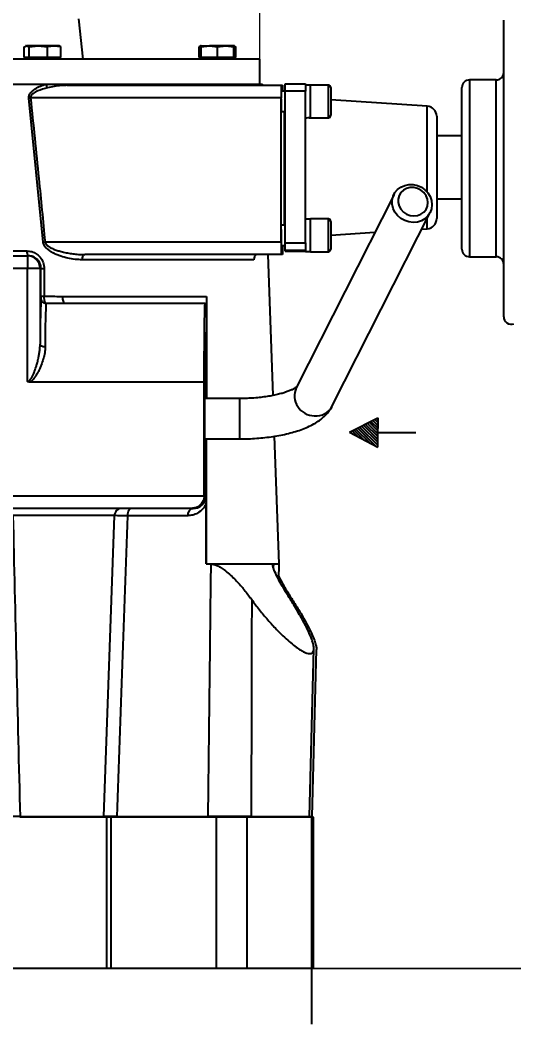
# Model space of a CAD drawing. Header units: millimetres. Extents: x 7861 to 11104, y 3791 to 6084.
# Drawn here: x 8974.3 to 9169.8, y 5468.5 to 5865.5 of the extents above; entities that cross this region are included whole.
import ezdxf

# ---------------------------------------------------------------- set-up
doc = ezdxf.new("R2010")
doc.units = ezdxf.units.MM
doc.layers.add('AM_5', color=3, linetype='Continuous', lineweight=25)
doc.layers.add('layer 1', color=7, linetype='Continuous')
doc.styles.add('SLDTEXTSTYLE1', font='txt.shx', dxfattribs={"width": 0.7, "bigfont": 'gbcbig.shx'})
doc.dimstyles.new('SLDDIMSTYLE12$0', dxfattribs={"dimtxt": 12, "dimasz": 10, "dimexe": 0, "dimexo": 0.0625, "dimgap": 0.875, "dimtad": 1, "dimdec": 1, "dimlfac": 1.8, "dimrnd": 1e-09, "dimzin": 12, "dimdsep": 46, "dimtxsty": 'SLDTEXTSTYLE1', "dimcen": 0.09, "dimdle": 8.16, "dimclrd": 3, "dimclre": 3, "dimadec": 0, "dimazin": 3, "dimtfac": 1, "dimtdec": 1, "dimtofl": 0, "dimtmove": 0, "dimatfit": 3, "dimfxl": 0, "dimfrac": 2, "dimtolj": 1, "dimlwd": 5, "dimlwe": 5, "dimarcsym": 0})

# ---------------------------------------------------------------- blocks, each defined once
blk = doc.blocks.new('*D81')
at = {"layer": 'AM_5', "color": 3, "lineweight": 5, "transparency": 16777216}
blk.add_line((9244.53, 6036.85), (9395.84, 6036.85), dxfattribs=at)
at = {"layer": 'AM_5', "color": 3, "linetype": 'Continuous', "lineweight": 5, "transparency": 16777216}
for p, q in [((9395.84, 6026.85), (9395.84, 5500.23)), ((9087.94, 5490.23), (9395.84, 5490.23))]:
    blk.add_line(p, q, dxfattribs=at)
at = {"layer": 'AM_5', "color": 3, "transparency": 16777216}
for points in [[(9394.17, 6026.85), (9397.51, 6026.85), (9395.84, 6036.85)], [(9394.17, 5500.23), (9397.51, 5500.23), (9395.84, 5490.23)]]:
    blk.add_solid(points, dxfattribs=at)
at = {"layer": 'Defpoints', "color": 0, "transparency": 16777216}
for p in [(9244.47, 6036.85), (9087.88, 5490.23), (9395.84, 5490.23)]:
    blk.add_point(p, dxfattribs=at)
at = {"layer": 'AM_5', "color": 0, "transparency": 16777216, "insert": (9381.25, 5763.54), "char_height": 12, "attachment_point": 5, "rotation": 90, "style": 'SLDTEXTSTYLE1'}
blk.add_mtext('\\A1;{\\H2.28571x;545}', dxfattribs=at)
blk = doc.blocks.new('*D82')
at = {"layer": 'AM_5', "color": 3, "lineweight": 5, "transparency": 16777216}
blk.add_line((8799.2, 5840.25), (8799.2, 5901.75), dxfattribs=at)
at = {"layer": 'AM_5', "color": 3, "linetype": 'Continuous', "lineweight": 5, "transparency": 16777216}
for p, q in [((8809.2, 5901.75), (9059.2, 5901.75)), ((9069.2, 5840.25), (9069.2, 5901.75))]:
    blk.add_line(p, q, dxfattribs=at)
at = {"layer": 'AM_5', "color": 3, "transparency": 16777216}
for points in [[(8809.2, 5903.42), (8809.2, 5900.08), (8799.2, 5901.75)], [(9059.2, 5903.42), (9059.2, 5900.08), (9069.2, 5901.75)]]:
    blk.add_solid(points, dxfattribs=at)
at = {"layer": 'Defpoints', "color": 0, "transparency": 16777216}
for p in [(9069.2, 5901.75), (8799.2, 5840.19), (9069.2, 5840.19)]:
    blk.add_point(p, dxfattribs=at)
at = {"layer": 'AM_5', "color": 0, "transparency": 16777216, "insert": (8934.2, 5916.34), "char_height": 12, "attachment_point": 5, "style": 'SLDTEXTSTYLE1'}
blk.add_mtext('\\A1;{\\H2.28571x;%%C270}', dxfattribs=at)
blk = doc.blocks.new('*D110')
at = {"layer": 'AM_5', "color": 3, "lineweight": 5, "transparency": 16777216}
blk.add_line((9089.86, 5490), (9277.29, 5490), dxfattribs=at)
at = {"layer": 'AM_5', "color": 3, "linetype": 'Continuous', "lineweight": 5, "transparency": 16777216}
for p, q in [((9277.29, 5480), (9277.29, 5157)), ((9029.93, 5147), (9277.29, 5147))]:
    blk.add_line(p, q, dxfattribs=at)
at = {"layer": 'AM_5', "color": 3, "transparency": 16777216}
for points in [[(9275.62, 5480), (9278.96, 5480), (9277.29, 5490)], [(9275.62, 5157), (9278.96, 5157), (9277.29, 5147)]]:
    blk.add_solid(points, dxfattribs=at)
at = {"layer": 'Defpoints', "color": 0, "transparency": 16777216}
for p in [(9089.8, 5490), (9029.87, 5147), (9277.29, 5147)]:
    blk.add_point(p, dxfattribs=at)
at = {"layer": 'AM_5', "color": 0, "transparency": 16777216, "insert": (9270.42, 5318.5), "char_height": 12, "attachment_point": 5, "rotation": 90, "style": 'SLDTEXTSTYLE1'}
blk.add_mtext('\\A1;343', dxfattribs=at)

msp = doc.modelspace()

# ---------------------------------------------------------------- hatches: boundary and pattern name
at = {"layer": 'layer 1'}
h = msp.add_hatch(dxfattribs=at)
h.set_pattern_fill('ANSI31', color=256, scale=0.25, angle=90)
h.set_pattern_definition([(135, (7771.8362, -2206.1868), (-0.56126601, -0.56126601), [])])
h.paths.add_polyline_path([(9115.915, 5708.051), (9104.685, 5702.337), (9115.836, 5696.471), (9115.836, 5702.261)])

# ---------------------------------------------------------------- linework, layer by layer
at = {"color": 7, "linetype": 'Continuous', "lineweight": 25}
for p, q in [((8999.204, 5850.06), (8997.523, 5866.06)), ((9165.74, 5748.102), (9165.74, 5865.533)), ((8975.938, 5854.994), (8976.909, 5855.36)), ((8975.938, 5850.66), (8975.938, 5854.994)), ((8976.688, 5855.36), (8976.431, 5855.267)), ((8976.688, 5855.36), (8976.909, 5855.36)), ((8976.909, 5855.36), (8977.881, 5854.994)), ((8981.505, 5855.36), (8976.909, 5855.36)), ((8977.881, 5854.994), (8981.505, 5855.36)), ((8977.881, 5850.66), (8977.881, 5854.994)), ((8981.505, 5855.36), (8985.13, 5854.994)), ((8987.784, 5855.36), (8981.505, 5855.36)), ((8985.13, 5850.66), (8985.13, 5854.994)), ((8989.688, 5855.36), (8987.784, 5855.36)), ((8989.945, 5855.267), (8989.688, 5855.36)), ((8990.438, 5854.994), (8989.917, 5855.19)), ((8990.438, 5850.66), (8990.438, 5854.994)), ((9045.732, 5855.19), (9045.211, 5854.994)), ((9045.211, 5850.66), (9045.211, 5854.994)), ((9045.961, 5855.36), (9045.704, 5855.267)), ((9045.961, 5854.994), (9049.211, 5855.36)), ((9045.961, 5855.36), (9049.211, 5855.36)), ((9045.961, 5850.66), (9045.961, 5854.994)), ((9049.211, 5855.36), (9052.461, 5854.994)), ((9055.711, 5855.36), (9049.211, 5855.36)), ((9052.461, 5854.994), (9055.711, 5855.36)), ((9052.461, 5850.66), (9052.461, 5854.994)), ((9055.711, 5855.36), (9058.961, 5854.994)), ((9058.961, 5855.36), (9055.711, 5855.36)), ((9059.218, 5855.267), (9058.961, 5855.36)), ((9058.961, 5850.66), (9058.961, 5854.994)), ((9059.19, 5855.19), (9059.711, 5854.994)), ((9059.711, 5850.66), (9059.711, 5854.994)), ((9069.204, 5850.06), (8799.204, 5850.06)), ((8977.881, 5850.66), (8975.938, 5850.66)), ((8976.853, 5850.66), (8977.453, 5850.06)), ((8985.13, 5850.66), (8977.881, 5850.66)), ((8990.438, 5850.66), (8985.13, 5850.66)), ((8988.923, 5850.06), (8989.523, 5850.66)), ((9045.961, 5850.66), (9045.211, 5850.66)), ((9052.461, 5850.66), (9045.961, 5850.66)), ((9046.126, 5850.66), (9046.726, 5850.06)), ((9058.961, 5850.66), (9052.461, 5850.66)), ((9058.196, 5850.06), (9058.796, 5850.66)), ((9059.711, 5850.66), (9058.961, 5850.66)), ((9069.204, 5840.19), (9069.204, 5850.06)), ((9162.74, 5841.818), (9152.204, 5841.818)), ((9152.204, 5841.818), (9152.204, 5771.818)), ((9162.74, 5771.818), (9162.74, 5841.818)), ((8798.221, 5840.19), (8984.451, 5840.19)), ((8984.451, 5840.19), (8992.499, 5840.19)), ((8992.499, 5840.19), (9065.98, 5840.19)), ((8993.066, 5839.69), (9077.628, 5839.69)), ((9065.98, 5840.19), (9070.188, 5840.19)), ((9065.98, 5840.19), (9066.367, 5839.746)), ((9070.205, 5839.69), (9070.188, 5840.19)), ((9077.628, 5839.69), (9078.211, 5839.69)), ((9079.204, 5837.318), (9077.678, 5837.318)), ((9078.211, 5839.69), (9078.211, 5837.318)), ((9079.204, 5840.336), (9087.204, 5840.336)), ((9079.204, 5837.35), (9079.204, 5840.336)), ((9087.204, 5837.35), (9079.204, 5837.35)), ((9079.204, 5777.351), (9079.204, 5837.35)), ((9087.204, 5840.336), (9087.204, 5837.35)), ((9089.304, 5839.758), (9087.204, 5839.758)), ((9087.204, 5777.351), (9087.204, 5837.35)), ((9096.304, 5839.818), (9089.304, 5839.818)), ((9089.304, 5826.818), (9089.304, 5839.818)), ((9096.304, 5826.818), (9096.304, 5839.818)), ((9097.304, 5838.818), (9097.304, 5827.818)), ((9149.204, 5774.818), (9149.204, 5838.818)), ((8983.435, 5777.62), (8977.771, 5834.62)), ((9077.582, 5834.69), (8978.429, 5834.69)), ((9077.582, 5777.69), (9077.582, 5834.69)), ((9135.473, 5831.444), (9097.304, 5834.013)), ((9077.678, 5829.318), (9079.204, 5829.318)), ((9078.864, 5829.318), (9078.864, 5784.318)), ((9135.473, 5797.373), (9135.473, 5831.444)), ((9089.304, 5826.818), (9096.304, 5826.818)), ((9139.204, 5827.453), (9139.204, 5786.932)), ((9149.204, 5819.693), (9139.204, 5819.693)), ((9122.298, 5796.532), (9083.605, 5719.951)), ((9139.204, 5794.693), (9149.204, 5794.693)), ((9097.885, 5712.736), (9136.579, 5789.316)), ((9089.304, 5786.758), (9087.204, 5786.758)), ((9096.304, 5786.818), (9089.304, 5786.818)), ((9089.304, 5780.318), (9089.304, 5786.818)), ((9096.304, 5780.318), (9096.304, 5786.818)), ((9097.304, 5785.818), (9097.304, 5780.318)), ((9135.473, 5782.941), (9135.473, 5787.128)), ((9079.204, 5784.318), (9077.678, 5784.318)), ((9097.304, 5780.372), (9114.726, 5781.545)), ((9133.283, 5782.794), (9135.473, 5782.941)), ((8984.166, 5777.69), (9077.582, 5777.69)), ((9079.204, 5774.336), (9079.204, 5777.351)), ((9079.204, 5777.351), (9087.204, 5777.351)), ((9087.204, 5777.351), (9087.204, 5774.336)), ((9089.304, 5773.818), (9089.304, 5780.318)), ((9096.304, 5773.818), (9096.304, 5780.318)), ((9097.304, 5780.318), (9097.304, 5774.818)), ((8891.44, 5774.143), (8976.927, 5774.143)), ((9077.678, 5776.318), (9079.204, 5776.318)), ((9078.211, 5776.318), (9078.211, 5772.69)), ((9087.204, 5774.336), (9079.204, 5774.336)), ((9079.204, 5774.049), (9079.204, 5774.336)), ((9079.204, 5774.049), (9087.204, 5774.049)), ((9087.204, 5774.328), (9087.204, 5774.336)), ((9087.204, 5773.878), (9087.204, 5774.328)), ((9087.204, 5773.878), (9089.304, 5773.878)), ((9089.304, 5773.818), (9096.304, 5773.818)), ((8890.505, 5772.212), (8977.22, 5772.212)), ((8977.22, 5772.212), (8977.544, 5772.212)), ((9066.868, 5770.62), (8998.931, 5770.62)), ((9077.628, 5772.69), (8999.866, 5772.69)), ((9074.492, 5716.924), (9072.545, 5772.69)), ((9078.211, 5772.69), (9077.628, 5772.69)), ((9152.204, 5771.818), (9162.74, 5771.818)), ((8977.174, 5767.212), (8890.459, 5767.212)), ((8977.174, 5722.472), (8977.174, 5767.212)), ((8982.22, 5767.212), (8977.174, 5767.212)), ((8982.22, 5767.212), (8982.22, 5737.249)), ((8982.565, 5767.212), (8982.22, 5767.212)), ((8982.561, 5756.296), (8982.565, 5767.212)), ((8982.529, 5755.281), (8982.551, 5755.332)), ((8983.687, 5753.529), (8983.591, 5753.578)), ((9047.546, 5753.333), (8984.549, 5753.333)), ((8984.551, 5753.332), (8984.549, 5753.333)), ((8991.204, 5756.085), (9048.045, 5756.085)), ((9047.997, 5753.19), (9047.578, 5753.19)), ((9047.171, 5722.212), (8978.147, 5722.212)), ((9047.171, 5677.212), (9047.171, 5722.212)), ((9061.201, 5715.692), (9047.284, 5715.692)), ((9061.201, 5715.692), (9061.201, 5700.195)), ((9047.291, 5699.692), (9061.201, 5699.692)), ((9061.201, 5700.195), (9061.201, 5699.692)), ((9076.823, 5650.19), (9075.056, 5700.773)), ((8921.666, 5677.212), (9047.171, 5677.212)), ((9047.171, 5677.212), (9047.525, 5677.212)), ((9047.525, 5677.212), (9047.536, 5676.801)), ((9047.632, 5677.212), (9047.966, 5677.212)), ((9047.977, 5672.289), (9047.976, 5674.248)), ((9042.218, 5672.212), (8926.533, 5672.212)), ((9013.468, 5672.212), (9013.469, 5672.212)), ((9042.554, 5672.212), (9042.218, 5672.212)), ((9042.554, 5672.212), (9042.629, 5672.212)), ((9042.878, 5672.212), (9042.629, 5672.212)), ((9047.986, 5650.19), (9047.977, 5672.289)), ((9011.608, 5669.317), (8971.455, 5669.317)), ((9007.448, 5550.19), (9011.608, 5669.317)), ((9040.647, 5669.291), (9016.81, 5669.291)), ((9047.986, 5650.19), (9049.901, 5650.19)), ((9049.901, 5650.19), (9074.535, 5650.19)), ((9074.535, 5650.19), (9074.494, 5648.784)), ((9074.535, 5650.19), (9076.823, 5650.19)), ((9076.662, 5644.032), (9076.823, 5650.19)), ((9082.043, 5636.085), (9082.018, 5634.946)), ((9088.829, 5550.19), (9090.567, 5616.551)), ((9089.884, 5550.19), (9091.617, 5616.354)), ((9008.64, 5550.001), (8974.215, 5550.001)), ((8974.287, 5550.19), (9007.448, 5550.19)), ((8974.607, 5550.19), (8974.607, 5550.001)), ((8990.607, 5550.001), (8990.607, 5550.19)), ((8994.001, 5550.19), (8994.001, 5550.001)), ((9008.64, 5490.001), (9008.64, 5550.001)), ((9010.312, 5550.001), (9008.64, 5550.001)), ((9010.312, 5490.001), (9010.312, 5550.001)), ((9052.026, 5550.001), (9010.312, 5550.001)), ((9012.559, 5550.19), (9048.754, 5550.19)), ((9043.594, 5550.19), (9043.594, 5550.001)), ((9052.026, 5490.001), (9052.026, 5550.001)), ((9064.219, 5550.001), (9052.026, 5550.001)), ((9059.594, 5550.001), (9059.594, 5550.19)), ((9059.991, 5550.001), (9059.991, 5550.19)), ((9064.219, 5490.001), (9064.219, 5550.001)), ((9089.796, 5550.001), (9064.219, 5550.001)), ((9065.779, 5550.19), (9088.829, 5550.19)), ((9088.829, 5550.19), (9089.884, 5550.19)), ((9089.796, 5490.001), (9089.796, 5550.001)), ((9090.419, 5550.001), (9089.796, 5550.001)), ((9090.419, 5490.001), (9090.419, 5550.001)), ((9083.869, 5490.001), (8783.869, 5490.001)), ((9008.64, 5490.001), (8974.215, 5490.001)), ((9010.312, 5490.001), (9008.524, 5490.001)), ((9052.026, 5490.001), (9010.312, 5490.001)), ((9064.219, 5490.001), (9052.026, 5490.001)), ((9089.796, 5490.001), (9064.219, 5490.001)), ((9089.796, 5468.001), (9089.796, 5490.001)), ((9090.419, 5490.001), (9089.796, 5490.001))]:
    msp.add_line(p, q, dxfattribs=at)
at = {"color": 7, "linetype": 'Continuous', "lineweight": 25, "flags": 128}
for points in [[(8977.771, 5834.62), (8977.851, 5834.629), (8977.932, 5834.637), (8978.013, 5834.646), (8978.096, 5834.655), (8978.179, 5834.664), (8978.262, 5834.672), (8978.345, 5834.681), (8978.429, 5834.69)], [(9077.642, 5834.316), (9077.639, 5834.112), (9077.634, 5833.349), (9077.632, 5832.43), (9077.632, 5831.479), (9077.636, 5830.623), (9077.643, 5829.98), (9077.651, 5829.634), (9077.66, 5829.634), (9077.662, 5829.686)], [(9137.317, 5792.439), (9137.133, 5790.839), (9136.589, 5789.336), (9135.71, 5788.001), (9134.539, 5786.896), (9133.129, 5786.073), (9131.546, 5785.571), (9129.865, 5785.412), (9128.164, 5785.604), (9126.522, 5786.139), (9125.017, 5786.991), (9123.719, 5788.12), (9122.688, 5789.475), (9121.972, 5790.99), (9121.606, 5792.596), (9121.606, 5794.217), (9121.972, 5795.777), (9122.688, 5797.205), (9123.719, 5798.432), (9125.017, 5799.402), (9126.522, 5800.068), (9128.164, 5800.401), (9129.865, 5800.384), (9131.546, 5800.018), (9133.129, 5799.321), (9134.539, 5798.324), (9135.71, 5797.075), (9136.589, 5795.632), (9137.133, 5794.062), (9137.317, 5792.439)], [(9135.694, 5793.248), (9135.509, 5794.658), (9134.964, 5796.002), (9134.093, 5797.196), (9132.952, 5798.164), (9131.612, 5798.847), (9130.157, 5799.2), (9128.678, 5799.203), (9127.27, 5798.854), (9126.019, 5798.176), (9125.005, 5797.211), (9124.292, 5796.02), (9123.923, 5794.677), (9123.923, 5793.268), (9124.292, 5791.88), (9125.005, 5790.601), (9126.019, 5789.511), (9127.27, 5788.679), (9128.678, 5788.157), (9130.157, 5787.977), (9131.612, 5788.152), (9132.952, 5788.669), (9134.093, 5789.497), (9134.964, 5790.584), (9135.509, 5791.861), (9135.694, 5793.248)], [(8983.435, 5777.62), (8983.523, 5777.629), (8983.613, 5777.637), (8983.703, 5777.646), (8983.795, 5777.655), (8983.887, 5777.663), (8983.98, 5777.672), (8984.073, 5777.681), (8984.166, 5777.69)], [(8976.927, 5774.143), (8976.942, 5773.763), (8976.98, 5773.399), (8977.038, 5773.065), (8977.115, 5772.774), (8977.208, 5772.535), (8977.313, 5772.358), (8977.426, 5772.249), (8977.544, 5772.212)], [(8998.931, 5770.62), (8998.944, 5771.02), (8998.993, 5771.407), (8999.077, 5771.765), (8999.193, 5772.079), (8999.336, 5772.338), (8999.501, 5772.531), (8999.68, 5772.65), (8999.866, 5772.69)], [(8983.849, 5767.143), (8983.848, 5763.145), (8983.847, 5756.227)], [(9047.171, 5722.212), (9047.182, 5725.922), (9047.196, 5729.507), (9047.213, 5732.936), (9047.233, 5736.179), (9047.256, 5739.208), (9047.281, 5741.998), (9047.308, 5744.524), (9047.338, 5746.765), (9047.369, 5748.702), (9047.402, 5750.317), (9047.436, 5751.597), (9047.471, 5752.531), (9047.506, 5753.11), (9047.542, 5753.331), (9047.578, 5753.19)], [(9047.873, 5715.692), (9047.868, 5717.91), (9047.858, 5721.111), (9047.845, 5724.184), (9047.829, 5727.094), (9047.811, 5729.812), (9047.79, 5732.306), (9047.766, 5734.552), (9047.741, 5736.523), (9047.714, 5738.2), (9047.685, 5739.564), (9047.656, 5740.599), (9047.625, 5741.296), (9047.594, 5741.646), (9047.563, 5741.646), (9047.532, 5741.296), (9047.501, 5740.599), (9047.471, 5739.564), (9047.443, 5738.2), (9047.416, 5736.523), (9047.39, 5734.552), (9047.367, 5732.306), (9047.346, 5729.812), (9047.327, 5727.094), (9047.311, 5724.184), (9047.298, 5721.111), (9047.288, 5717.91), (9047.282, 5714.615), (9047.278, 5711.262), (9047.278, 5707.886), (9047.281, 5704.524), (9047.287, 5701.212), (9047.296, 5697.986), (9047.308, 5694.882), (9047.323, 5691.932), (9047.341, 5689.168), (9047.362, 5686.62), (9047.385, 5684.316), (9047.41, 5682.28), (9047.436, 5680.535), (9047.465, 5679.098), (9047.494, 5677.987), (9047.525, 5677.212), (9047.525, 5677.212)], [(8984.235, 5736.072), (8983.845, 5736.095), (8983.469, 5736.162), (8983.121, 5736.27), (8982.816, 5736.417), (8982.565, 5736.595), (8982.378, 5736.799), (8982.261, 5737.02), (8982.22, 5737.249)], [(9018.541, 5672.212), (9018.208, 5672.157), (9017.889, 5671.992), (9017.593, 5671.723), (9017.332, 5671.361), (9017.117, 5670.92), (9016.954, 5670.415), (9016.851, 5669.865), (9016.81, 5669.291)]]:
    msp.add_lwpolyline(points, dxfattribs=at)
at = {"color": 7, "linetype": 'Continuous', "lineweight": 25}
for centre, radius, start, end in [((9162.74, 5844.818), 3, 270, 0), ((9152.204, 5838.818), 3, 90, 180), ((8988.543, 5841.261), 4.23, 194.6652, 217.79919), ((8993.196, 5840.41), 0.731, 197.46218, 259.73381), ((9212.687, 5835.94), 135.111, 178.40951, 180.53004), ((9096.304, 5838.818), 1, 0, 90), ((9135.204, 5827.453), 4, 0, 86.14936), ((9096.304, 5827.818), 1, 270, 0), ((9096.304, 5785.818), 1, 0, 90), ((9135.204, 5786.932), 4, 273.85064, 0), ((9233.918, 5780.228), 156.289, 179.11718, 180.93978), ((9212.687, 5776.44), 135.111, 179.46996, 181.59049), ((9096.304, 5774.818), 1, 270, 0), ((9152.204, 5774.818), 3, 180, 270), ((9112.279, 5768.462), 135.111, 178.40951, 180.53004), ((8977.22, 5767.213), 5, 359.99877, 89.99877), ((9162.74, 5768.818), 3, 360, 90), ((8983.611, 5774.615), 7.476, 261.9552, 271.81995), ((9373.319, 5739.564), 391.106, 177.69702, 180.33916), ((8984.551, 5755.332), 2, 179.99619, 241.31823), ((8983.609, 5763.718), 7.495, 261.96506, 271.8197), ((9309.569, 5738.788), 325.346, 177.4377, 180.47835), ((9168.74, 5748.102), 3, 180, 290), ((9090.883, 5716.783), 7.938, 156.47781, 269.00374), ((9091.388, 5716.165), 7.346, 264.97727, 332.17651), ((8097.329, 5698.343), 950.538, 358.72622, 0.081341), ((9042.554, 5677.212), 5, 270.00109, 355.27967), ((9042.629, 5677.212), 5, 270.00121, 359.36581), ((9014.606, 5669.212), 3, 90, 178), ((9043.312, 5669.568), 2.68, 99.33826, 185.94053)]:
    msp.add_arc(centre, radius, start, end, dxfattribs=at)
for centre, start_param, end_param in [((9087.204, 5833.318), 4.712389, 4.9017857), ((9089.304, 5833.318), 4.6181162, 4.712389)]:
    msp.add_ellipse(centre, major_axis=(11.154, 0), ratio=0.5773503, start_param=start_param, end_param=end_param, dxfattribs=at)
for points, knots in [([(8985.13, 5854.994), (8985.154, 5855), (8986.029, 5855.225), (8986.918, 5855.293), (8987.784, 5855.36)], [0, 0, 0, 0, 0.0269953, 1, 1, 1, 1]), ([(8987.784, 5855.36), (8988.449, 5855.32), (8989.339, 5855.266), (8990.216, 5855.049), (8990.438, 5854.994)], [0, 0, 0, 0, 0.7469333, 1, 1, 1, 1]), ([(9045.211, 5854.994), (9045.432, 5855.058), (9045.681, 5855.13), (9045.933, 5855.155), (9045.961, 5855.157)], [0, 0, 0, 0, 0.8897008, 1, 1, 1, 1]), ([(9045.961, 5855.36), (9045.961, 5855.293), (9045.961, 5855.225), (9045.961, 5855), (9045.961, 5854.994)], [0, 0, 0, 0, 0.97300478, 1, 1, 1, 1]), ([(9058.961, 5854.994), (9058.961, 5855), (9058.961, 5855.225), (9058.961, 5855.293), (9058.961, 5855.36)], [0, 0, 0, 0, 0.0269953, 1, 1, 1, 1]), ([(8977.771, 5834.62), (8977.764, 5834.821), (8977.751, 5835.229), (8977.916, 5835.811), (8978.186, 5836.352), (8978.634, 5836.969), (8979.344, 5837.66), (8980.603, 5838.557), (8982.328, 5839.445), (8983.745, 5839.942), (8984.451, 5840.19)], [0, 0, 0, 0, 0.0618743, 0.1258885, 0.1858688, 0.2517245, 0.3674616, 0.5021894, 0.7522187, 1, 1, 1, 1]), ([(8985.201, 5838.669), (8983.87, 5838.325), (8981.871, 5837.81), (8979.69, 5836.712), (8978.756, 5835.874), (8978.469, 5835.304), (8978.406, 5834.946), (8978.422, 5834.775), (8978.429, 5834.69)], [0, 0, 0, 0, 0.4986372, 0.7486356, 0.8737899, 0.9399385, 0.9701851, 1, 1, 1, 1]), ([(8993.066, 5839.69), (8992.201, 5839.675), (8990.423, 5839.644), (8987.853, 5839.272), (8986.077, 5838.868), (8985.201, 5838.669)], [0, 0, 0, 0, 0.3242836, 0.6667767, 1, 1, 1, 1]), ([(8978.429, 5834.69), (8979.54, 5824.054), (8981.523, 5805.061), (8983.359, 5786.054), (8984.166, 5777.69)], [0, 0, 0, 0, 0.5599996, 1, 1, 1, 1]), ([(8998.931, 5770.62), (8997.987, 5770.653), (8996.077, 5770.718), (8993.21, 5771.214), (8990.822, 5771.868), (8988.949, 5772.57), (8987.566, 5773.205), (8986.328, 5773.912), (8985.29, 5774.662), (8984.569, 5775.343), (8984.087, 5775.945), (8983.77, 5776.465), (8983.53, 5777.02), (8983.466, 5777.424), (8983.435, 5777.62)], [0, 0, 0, 0, 0.1648912, 0.3334071, 0.4970868, 0.5820765, 0.6667558, 0.7483103, 0.8150449, 0.8736893, 0.9065695, 0.9368248, 0.9693556, 1, 1, 1, 1]), ([(8984.166, 5777.69), (8984.207, 5777.524), (8984.295, 5777.166), (8984.621, 5776.712), (8985.023, 5776.306), (8985.737, 5775.755), (8986.809, 5775.165), (8988.239, 5774.575), (8989.803, 5774.065), (8991.595, 5773.6), (8993.587, 5773.207), (8995.744, 5772.906), (8997.84, 5772.723), (8999.233, 5772.7), (8999.866, 5772.69)], [0, 0, 0, 0, 0.0284929, 0.0614136, 0.0927277, 0.125834, 0.2152842, 0.3024404, 0.3936479, 0.5015409, 0.6261639, 0.750527, 0.8866216, 1, 1, 1, 1]), ([(8976.927, 5774.143), (8977.589, 5774.087), (8978.913, 5773.975), (8980.75, 5773.09), (8982.365, 5771.658), (8983.596, 5769.616), (8983.764, 5767.968), (8983.849, 5767.143)], [0, 0, 0, 0, 0.1865226, 0.3732572, 0.5600568, 0.779625, 1, 1, 1, 1]), ([(8982.565, 5767.212), (8982.545, 5767.555), (8982.504, 5768.246), (8982.178, 5769.219), (8981.68, 5770.108), (8980.813, 5771.103), (8979.42, 5772.011), (8978.17, 5772.145), (8977.544, 5772.212)], [0, 0, 0, 0, 0.124139, 0.2508584, 0.3709807, 0.5010025, 0.7503453, 1, 1, 1, 1]), ([(9067.811, 5772.69), (9067.625, 5772.633), (9067.366, 5772.554), (9067.09, 5772.053), (9066.955, 5771.628), (9066.885, 5771.144), (9066.868, 5770.867), (9066.867, 5770.721), (9066.867, 5770.69)], [0, 0, 0, 0, 0.4360044, 0.6068669, 0.8182515, 0.9055469, 0.9802934, 1, 1, 1, 1]), ([(9066.867, 5770.69), (9066.867, 5770.677), (9066.867, 5770.654), (9066.868, 5770.631), (9066.868, 5770.62)], [0, 0, 0, 0, 0.5599173, 1, 1, 1, 1]), ([(8982.561, 5756.296), (8982.561, 5756.257), (8982.561, 5756.104), (8982.56, 5755.838), (8982.558, 5755.559), (8982.555, 5755.367), (8982.552, 5755.344), (8982.551, 5755.332)], [0, 0, 0, 0, 0.0747989, 0.2894004, 0.5203169, 0.7603016, 1, 1, 1, 1]), ([(8984.55, 5753.36), (8984.367, 5753.361), (8984.003, 5753.365), (8983.684, 5753.532), (8983.525, 5753.615)], [0, 0, 0, 0, 0.5011917, 1, 1, 1, 1]), ([(8983.847, 5756.227), (8984.148, 5756.225), (8986.627, 5756.215), (8989.063, 5756.146), (8991.204, 5756.085)], [0, 0, 0, 0, 0.1212738, 1, 1, 1, 1]), ([(8984.551, 5753.332), (8984.467, 5753.368), (8984.298, 5753.439), (8984.076, 5754.021), (8983.919, 5754.859), (8983.855, 5755.65), (8983.849, 5756.108), (8983.847, 5756.227)], [0, 0, 0, 0, 0.2331196, 0.469709, 0.7023827, 0.9227288, 1, 1, 1, 1]), ([(8992.047, 5753.333), (8992.026, 5753.341), (8991.869, 5753.398), (8991.617, 5753.822), (8991.347, 5754.563), (8991.226, 5755.361), (8991.204, 5755.879), (8991.204, 5756.066), (8991.204, 5756.085)], [0, 0, 0, 0, 0.0417824, 0.3112929, 0.5808216, 0.8503876, 0.9841219, 1, 1, 1, 1]), ([(9048.045, 5756.085), (9048.045, 5755.879), (9048.044, 5755.415), (9048.039, 5754.691), (9048.029, 5753.888), (9048.014, 5753.304), (9048.003, 5753.227), (9047.997, 5753.19)], [0, 0, 0, 0, 0.09698165, 0.21837488, 0.40381295, 0.71572262, 1, 1, 1, 1]), ([(9048.045, 5756.085), (9048.044, 5755.12), (9048.037, 5741.657), (9048.029, 5728.192), (9048.022, 5715.692)], [0, 0, 0, 0, 0.0716831, 1, 1, 1, 1]), ([(8977.174, 5722.472), (8977.252, 5722.478), (8977.413, 5722.49), (8977.651, 5722.586), (8977.888, 5722.734), (8978.157, 5722.969), (8978.455, 5723.314), (8978.872, 5723.92), (8979.347, 5724.813), (8979.838, 5725.94), (8980.27, 5727.094), (8980.662, 5728.279), (8981.08, 5729.703), (8981.451, 5731.188), (8981.776, 5732.779), (8982.015, 5734.273), (8982.182, 5735.805), (8982.208, 5736.787), (8982.22, 5737.249)], [0, 0, 0, 0, 0.0136753, 0.0283347, 0.0446442, 0.063092, 0.0916187, 0.1256831, 0.1943898, 0.272673, 0.3475162, 0.4179173, 0.5005439, 0.6202317, 0.7021522, 0.805892, 0.9084745, 1, 1, 1, 1]), ([(8984.235, 5736.072), (8984.19, 5735.313), (8984.098, 5733.768), (8983.514, 5731.351), (8982.811, 5729.286), (8982.119, 5727.643), (8981.543, 5726.441), (8981.002, 5725.458), (8980.525, 5724.685), (8980.136, 5724.113), (8979.63, 5723.456), (8979.019, 5722.761), (8978.416, 5722.382), (8978.147, 5722.212)], [0, 0, 0, 0, 0.1628704, 0.3314217, 0.4993427, 0.5864084, 0.6692955, 0.7482557, 0.7935025, 0.8354185, 0.8741145, 0.9437361, 1, 1, 1, 1]), ([(8978.147, 5722.212), (8977.969, 5722.222), (8977.626, 5722.24), (8977.321, 5722.397), (8977.174, 5722.472)], [0, 0, 0, 0, 0.5173094, 1, 1, 1, 1]), ([(9083.868, 5720.369), (9083.855, 5720.355), (9083.828, 5720.325), (9083.49, 5720.052), (9082.888, 5719.668), (9081.991, 5719.196), (9080.798, 5718.675), (9079.309, 5718.136), (9077.54, 5717.606), (9075.514, 5717.109), (9073.261, 5716.665), (9070.817, 5716.29), (9068.221, 5715.997), (9065.513, 5715.796), (9063.155, 5715.704), (9061.712, 5715.695), (9061.201, 5715.692)], [0, 0, 0, 0, 0.0556007, 0.1175996, 0.1816185, 0.2485451, 0.3186214, 0.3916987, 0.4674189, 0.5453435, 0.6250341, 0.7060929, 0.7881762, 0.870992, 0.9542914, 1, 1, 1, 1]), ([(9061.201, 5699.692), (9061.79, 5699.696), (9063.495, 5699.705), (9066.308, 5699.813), (9069.606, 5700.053), (9072.842, 5700.414), (9075.995, 5700.894), (9079.048, 5701.496), (9081.985, 5702.223), (9084.796, 5703.085), (9087.473, 5704.098), (9090.007, 5705.287), (9092.255, 5706.619), (9094.165, 5708.056), (9095.702, 5709.54), (9096.956, 5711.074), (9097.585, 5712.2), (9097.885, 5712.736)], [0, 0, 0, 0, 0.0366671, 0.1060486, 0.1755607, 0.2453273, 0.3155136, 0.3863198, 0.4580008, 0.5308883, 0.6054043, 0.6820112, 0.7608919, 0.8289208, 0.8909804, 0.9480556, 1, 1, 1, 1]), ([(9048.013, 5699.692), (9048.008, 5690.533), (9047.999, 5674.033), (9047.99, 5657.531), (9047.986, 5650.19)], [0, 0, 0, 0, 0.5551447, 1, 1, 1, 1]), ([(9047.976, 5674.248), (9047.925, 5674.128), (9047.569, 5673.292), (9046.511, 5671.72), (9044.718, 5670.302), (9042.658, 5669.44), (9041.318, 5669.341), (9040.647, 5669.291)], [0, 0, 0, 0, 0.0337971, 0.235287, 0.5281119, 0.7639848, 1, 1, 1, 1]), ([(9047.171, 5677.212), (9047.132, 5676.745), (9047.047, 5675.737), (9046.375, 5674.361), (9045.289, 5673.175), (9043.846, 5672.366), (9042.756, 5672.263), (9042.218, 5672.212)], [0, 0, 0, 0, 0.1467542, 0.3161257, 0.5102478, 0.7577933, 1, 1, 1, 1]), ([(9042.878, 5672.212), (9043.303, 5672.243), (9044.159, 5672.304), (9045.463, 5672.83), (9046.601, 5673.688), (9047.433, 5674.863), (9047.833, 5675.943), (9047.956, 5676.731), (9047.964, 5677.097), (9047.966, 5677.212)], [0, 0, 0, 0, 0.2040841, 0.4113686, 0.6566171, 0.8118705, 0.9143162, 0.9730822, 1, 1, 1, 1]), ([(9047.629, 5677.157), (9047.629, 5677.167), (9047.631, 5677.185), (9047.632, 5677.204), (9047.632, 5677.212)], [0, 0, 0, 0, 0.56000001, 1, 1, 1, 1]), ([(9047.966, 5677.212), (9047.966, 5677.209), (9047.969, 5676.776), (9047.975, 5675.819), (9047.976, 5674.753), (9047.976, 5674.248)], [0, 0, 0, 0, 0.0044043, 0.5287077, 1, 1, 1, 1]), ([(8971.455, 5669.317), (8971.904, 5649.702), (8972.813, 5609.993), (8973.792, 5570.284), (8974.287, 5550.19)], [0, 0, 0, 0, 0.4939776, 1, 1, 1, 1]), ([(9016.81, 5669.291), (9016.049, 5669.296), (9014.624, 5669.305), (9013.001, 5669.315), (9012.003, 5669.321), (9011.672, 5669.322), (9011.611, 5669.323)], [0, 0, 0, 0, 0.3398789, 0.6361838, 0.9324882, 1, 1, 1, 1]), ([(9016.81, 5669.291), (9016.116, 5649.69), (9014.71, 5609.99), (9013.282, 5570.29), (9012.559, 5550.19)], [0, 0, 0, 0, 0.4937145, 1, 1, 1, 1]), ([(9048.754, 5550.19), (9048.982, 5570.272), (9049.36, 5603.605), (9049.747, 5636.939), (9049.901, 5650.19)], [0, 0, 0, 0, 0.6024708, 1, 1, 1, 1]), ([(9049.901, 5650.19), (9050.545, 5650.101), (9051.585, 5649.957), (9053.236, 5649.111), (9054.846, 5648.076), (9056.69, 5646.605), (9059.151, 5644.305), (9061.924, 5641.295), (9064.304, 5638.347), (9065.606, 5636.589), (9065.978, 5636.085)], [0, 0, 0, 0, 0.1281278, 0.2070687, 0.2861351, 0.404738, 0.5235866, 0.7217864, 0.9203618, 1, 1, 1, 1]), ([(9081.305, 5636.085), (9080.658, 5637.119), (9079.364, 5639.19), (9077.633, 5642.178), (9076.065, 5645.098), (9075.004, 5647.353), (9074.454, 5648.847), (9074.188, 5649.902), (9074.404, 5650.082), (9074.535, 5650.19)], [0, 0, 0, 0, 0.1638594, 0.3281213, 0.4914407, 0.6743603, 0.7670388, 0.8595026, 1, 1, 1, 1]), ([(9076.692, 5645.188), (9076.773, 5645.026), (9077.375, 5643.832), (9078.831, 5641.279), (9080.599, 5638.349), (9081.722, 5636.589), (9082.043, 5636.085)], [0, 0, 0, 0, 0.0611819, 0.4517535, 0.8430653, 1, 1, 1, 1]), ([(9065.978, 5636.085), (9065.954, 5627.536), (9065.872, 5598.904), (9065.817, 5570.272), (9065.779, 5550.19)], [0, 0, 0, 0, 0.2985989, 1, 1, 1, 1]), ([(9065.978, 5636.085), (9066.996, 5634.724), (9069.034, 5631.997), (9072.323, 5628.04), (9075.434, 5624.608), (9078.299, 5621.732), (9080.733, 5619.507), (9083.014, 5617.649), (9084.915, 5616.31), (9086.509, 5615.398), (9087.798, 5614.847), (9088.879, 5614.627), (9089.69, 5614.736), (9090.221, 5615.148), (9090.55, 5615.862), (9090.604, 5616.965), (9090.303, 5618.693), (9089.536, 5621.009), (9088.028, 5624.445), (9085.74, 5628.796), (9083.284, 5632.942), (9081.736, 5635.401), (9081.305, 5636.085)], [0, 0, 0, 0, 0.07048174, 0.1411253, 0.21143973, 0.26200204, 0.31251096, 0.35557569, 0.39856961, 0.430653, 0.46270625, 0.49496022, 0.52721077, 0.55643206, 0.58567283, 0.62539722, 0.66518161, 0.72321756, 0.7813627, 0.87292827, 0.96465682, 1, 1, 1, 1]), ([(9082.043, 5636.085), (9082.906, 5634.724), (9084.634, 5631.998), (9086.953, 5628.039), (9088.789, 5624.608), (9090.146, 5621.73), (9091.01, 5619.514), (9091.543, 5617.668), (9091.584, 5616.782), (9091.604, 5616.354)], [0, 0, 0, 0, 0.1781523, 0.3567136, 0.534443, 0.6622462, 0.7899145, 0.8987665, 1, 1, 1, 1]), ([(8974.287, 5550.19), (8973.873, 5550.19), (8973.046, 5550.19), (8971.362, 5550.19), (8969.403, 5550.19), (8967.198, 5550.19), (8964.814, 5550.19), (8961.821, 5550.19), (8959.635, 5550.19), (8958.292, 5550.19)], [0, 0, 0, 0, 0.1317289, 0.2634574, 0.395189, 0.5269206, 0.6586019, 0.7902834, 1, 1, 1, 1]), ([(9012.559, 5550.19), (9011.882, 5550.19), (9010.527, 5550.19), (9008.885, 5550.19), (9007.849, 5550.19), (9007.493, 5550.19), (9007.448, 5550.19)], [0, 0, 0, 0, 0.3178625, 0.6357238, 0.9535937, 1, 1, 1, 1]), ([(9065.779, 5550.19), (9064.966, 5550.19), (9063.34, 5550.19), (9060.8, 5550.19), (9058.277, 5550.19), (9055.826, 5550.19), (9053.534, 5550.19), (9051.005, 5550.19), (9049.611, 5550.19), (9048.754, 5550.19)], [0, 0, 0, 0, 0.1317356, 0.263471, 0.3952082, 0.5269452, 0.6586541, 0.790363, 1, 1, 1, 1])]:
    msp.add_open_spline(points, degree=3, knots=knots, dxfattribs=at)
at = {"layer": 'layer 1'}
for p, q in [((9104.685, 5702.337), (9115.915, 5708.051)), ((9115.915, 5708.051), (9115.796, 5699.319)), ((9104.685, 5702.337), (9115.836, 5696.471)), ((9115.836, 5696.471), (9115.836, 5705.203)), ((9115.836, 5702.261), (9130.942, 5702.261))]:
    msp.add_line(p, q, dxfattribs=at)

# ---------------------------------------------------------------- dimensions: what is measured, and where the dimension line sits
at = {"layer": 'AM_5'}
dim = msp.add_linear_dim(base=(9395.84, 5490.226), p1=(9244.467, 6036.851), p2=(9087.88, 5490.226), angle=90, text='{\\H2.28571x;545}', dimstyle='SLDDIMSTYLE12$0', override={"dimlfac": 1}, dxfattribs=at)
dim.commit()
dim.dimension.update_dxf_attribs({"geometry": '*D81', "text_midpoint": (9395.84, 5763.538), "dimtype": 160})
dim = msp.add_linear_dim(base=(9069.204, 5901.75), p1=(8799.204, 5840.19), p2=(9069.204, 5840.19), text='{\\H2.28571x;%%C270}', dimstyle='SLDDIMSTYLE12$0', override={"dimlfac": 1}, dxfattribs=at)
dim.commit()
dim.dimension.update_dxf_attribs({"geometry": '*D82', "text_midpoint": (8934.204, 5916.339)})
dim = msp.add_linear_dim(base=(9277.291, 5147.001), p1=(9089.796, 5490.001), p2=(9029.869, 5147.001), angle=90, dimstyle='SLDDIMSTYLE12$0', override={"dimlfac": 1, "dimpost": ''}, dxfattribs=at)
dim.commit()
dim.dimension.update_dxf_attribs({"geometry": '*D110', "text_midpoint": (9270.416, 5318.501)})

doc.saveas('drawing.dxf')
